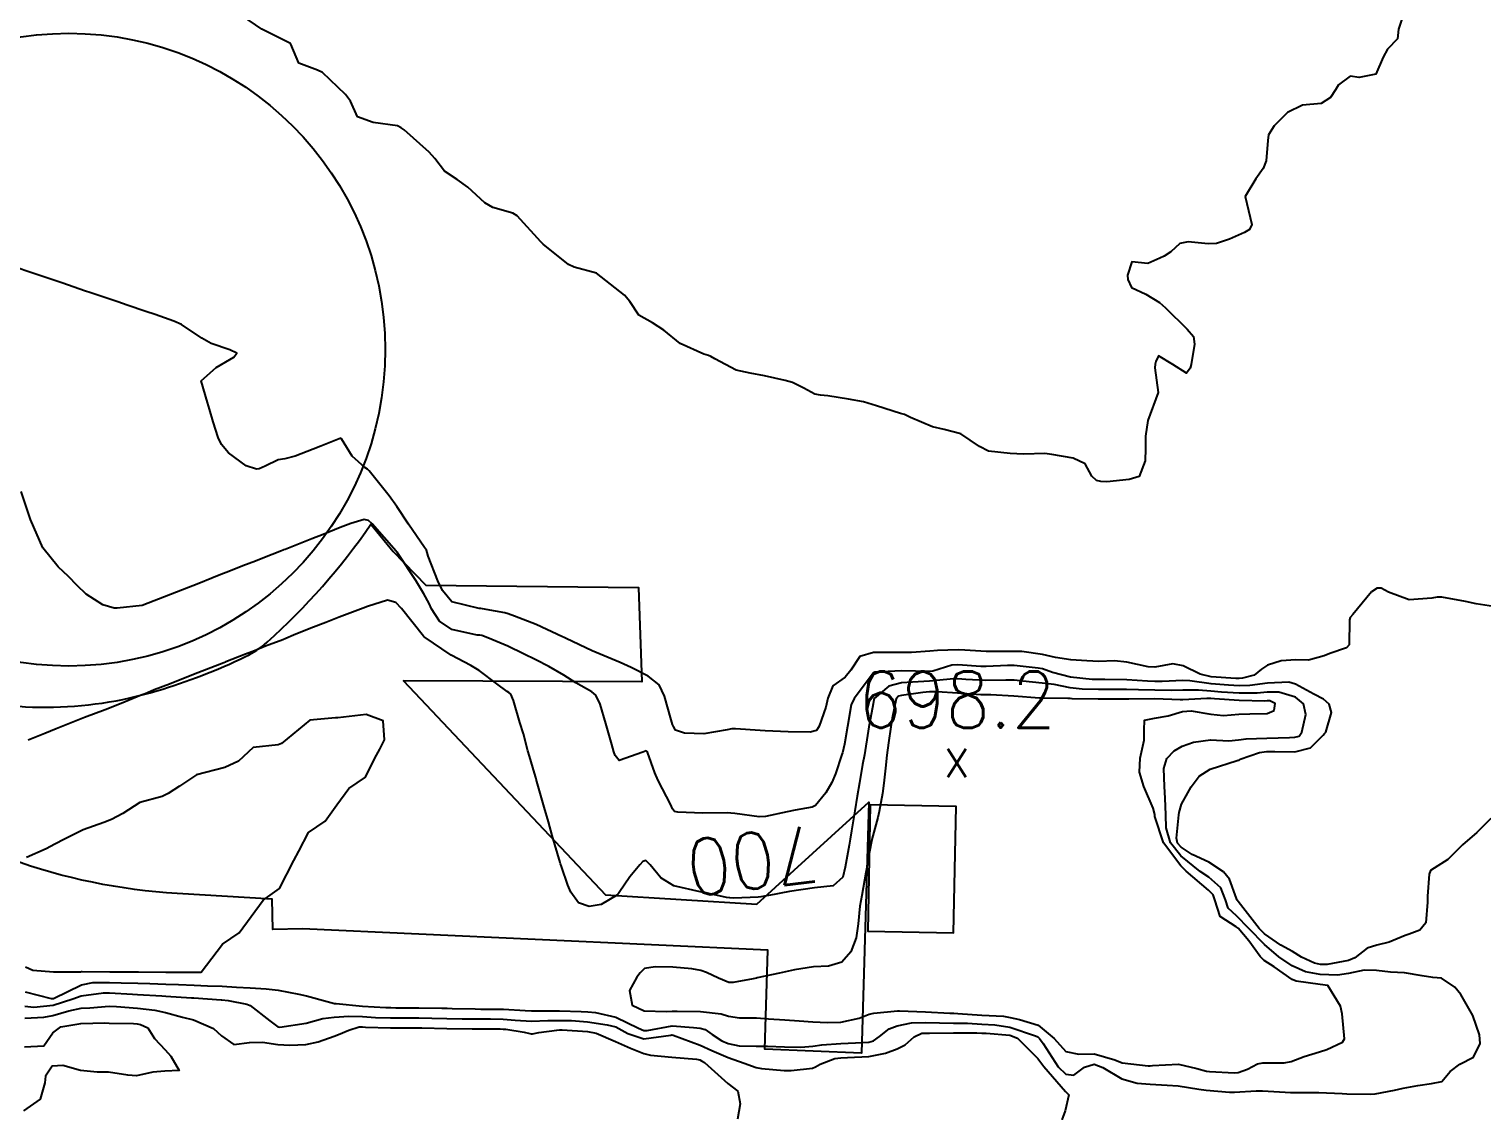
# Model space of a CAD drawing. Header units: metres. Extents: x 298520 to 308411, y 7433745 to 7450750.
# Drawn here: x 305708.8 to 305812, y 7435838.2 to 7435915 of the extents above; entities that cross this region are included whole.
import ezdxf
from ezdxf.enums import TextEntityAlignment as Align

# ---------------------------------------------------------------- set-up
doc = ezdxf.new("R2010")
doc.units = ezdxf.units.M
doc.header["$LTSCALE"] = 10
for name, color, linetype in [('Cotas', 45, 'Continuous'), ('Curvas de Nivel 1m', 11, 'Continuous'), ('Curvas de Nivel 5m', 15, 'Continuous'), ('Edificações', 30, 'Continuous'), ('Pontos Cotados', 45, 'Continuous')]:
    doc.layers.add(name, color=color, linetype=linetype)
doc.styles.add('Style-STANDARD', font='STANDARD.shx')

# ---------------------------------------------------------------- blocks, each defined once
blk = doc.blocks.new('ELVTXT_61')
at = {"layer": 'Pontos Cotados', "linetype": 'Continuous', "style": 'Style-STANDARD'}
for s, height, p in [('698.2', 4, (0, 4)), ('x', 3, (0, 0))]:
    blk.add_text(s, height=height, dxfattribs=at).set_placement(p, align=Align.MIDDLE_CENTER)

msp = doc.modelspace()

# ---------------------------------------------------------------- linework, layer by layer
at = {"layer": 'Curvas de Nivel 1m', "flags": 128}
for points, elevation in [([(305806.43, 7435915.96), (305806.11, 7435915.02), (305806.03, 7435914.34), (305805.34, 7435913.6), (305805.02, 7435913.03), (305804.51, 7435911.84), (305803.31, 7435911.59), (305802.69, 7435911.69), (305801.86, 7435911.07), (305801.64, 7435910.73), (305801.29, 7435910.17), (305800.62, 7435909.75), (305799.29, 7435909.62), (305798.22, 7435909.12), (305797.27, 7435908.17), (305796.87, 7435907.53), (305796.83, 7435907.13), (305796.71, 7435905.67), (305796.49, 7435905.14), (305795.98, 7435904.39), (305795.21, 7435903.15), (305795.69, 7435901.14), (305795.53, 7435900.79), (305795.18, 7435900.58), (305794.11, 7435900.1), (305793.17, 7435899.8), (305792.59, 7435899.77), (305791.17, 7435899.91), (305790.57, 7435899.81), (305789.94, 7435899.21), (305789.47, 7435898.91), (305789.16, 7435898.75), (305788.31, 7435898.39), (305787.16, 7435898.5), (305786.85, 7435897.55), (305786.89, 7435897.25), (305787.13, 7435896.67), (305788.15, 7435896.21), (305789.12, 7435895.61), (305789.56, 7435895.22), (305791.1, 7435893.72), (305791.54, 7435893.2), (305791.62, 7435892.66), (305791.37, 7435891.2), (305791.32, 7435890.94), (305791.06, 7435890.59), (305790.07, 7435891.21), (305789.07, 7435891.81), (305788.87, 7435891.42), (305788.83, 7435891.22), (305788.8, 7435890.97), (305789.04, 7435889.22), (305788.31, 7435887.23), (305788.14, 7435886.1), (305788.14, 7435885.23), (305788.12, 7435884.37), (305787.69, 7435883.24), (305786.97, 7435883.03), (305785.38, 7435882.86), (305784.97, 7435882.88), (305784.66, 7435882.97), (305784.32, 7435883.28), (305783.85, 7435884.15), (305782.99, 7435884.54), (305781.48, 7435884.82), (305780.99, 7435884.87), (305779.49, 7435884.84), (305778.99, 7435884.86), (305778.53, 7435884.89), (305776.99, 7435885.05), (305776.35, 7435885.38), (305775.01, 7435886.27), (305773.84, 7435886.58), (305773.01, 7435886.78), (305771.44, 7435887.44), (305771.02, 7435887.64), (305770.74, 7435887.73), (305769.03, 7435888.26), (305768.09, 7435888.54), (305767.04, 7435888.73), (305765.57, 7435888.97), (305765.04, 7435889.03), (305764.63, 7435889.1), (305763.86, 7435889.53), (305763.05, 7435889.92), (305762.54, 7435890.06), (305761.06, 7435890.39), (305760.05, 7435890.58), (305759.06, 7435890.79), (305757.53, 7435891.6), (305757.25, 7435891.78), (305757.08, 7435891.84), (305756.76, 7435891.93), (305755.08, 7435892.7), (305753.91, 7435893.64), (305753.1, 7435894.16), (305752.14, 7435894.7), (305751.5, 7435895.67), (305751.12, 7435896.13), (305749.14, 7435897.7), (305747.54, 7435898.12), (305747.15, 7435898.31), (305745.33, 7435899.75), (305745.17, 7435899.91), (305743.49, 7435901.77), (305743.19, 7435901.96), (305741.77, 7435902.36), (305741.2, 7435902.68), (305739.98, 7435903.81), (305739.22, 7435904.36), (305738.32, 7435904.93), (305737.65, 7435905.84), (305737.24, 7435906.28), (305735.46, 7435907.87), (305735.26, 7435908.02), (305734.98, 7435908.16), (305733.27, 7435908.4), (305732.15, 7435908.79), (305731.64, 7435909.91), (305731.29, 7435910.4), (305729.65, 7435911.94), (305729.31, 7435912.11), (305727.98, 7435912.62), (305727.4, 7435913.97), (305727.38, 7435914.01), (305727.33, 7435914.04), (305727.19, 7435914.11), (305725.34, 7435915.04), (305723.93, 7435916)], 703), ([(305812.86, 7435874), (305811.63, 7435874.19), (305810.87, 7435874.36), (305809.18, 7435874.66), (305808.87, 7435874.67), (305808.47, 7435874.59), (305806.87, 7435874.48), (305805.41, 7435875.02), (305804.88, 7435875.32), (305804.6, 7435875.31), (305804.2, 7435875.04), (305802.86, 7435873.44), (305802.69, 7435873.23), (305802.64, 7435873.06), (305802.6, 7435871.29), (305802.42, 7435871.06), (305801.23, 7435870.67), (305800.82, 7435870.5), (305799.72, 7435870.19), (305798.82, 7435870.23), (305797.78, 7435870.15), (305796.81, 7435869.84), (305796.39, 7435869.55), (305795.86, 7435869.14), (305795.04, 7435868.91), (305794.8, 7435868.9), (305794.55, 7435868.9), (305792.8, 7435869.02), (305792.01, 7435869.19), (305790.81, 7435869.8), (305790.09, 7435869.93), (305788.81, 7435869.69), (305788.32, 7435869.72), (305786.82, 7435870.06), (305785.93, 7435870.14), (305784.82, 7435870.11), (305783.96, 7435870.14), (305782.82, 7435870.21), (305781.75, 7435870.38), (305780.82, 7435870.6), (305779.36, 7435870.8), (305778.83, 7435870.82), (305777.37, 7435870.82), (305776.82, 7435870.82), (305775.31, 7435870.9), (305774.83, 7435870.93), (305773.36, 7435870.88), (305772.82, 7435870.83), (305771.52, 7435870.74), (305770.82, 7435870.75), (305769.53, 7435870.75), (305768.82, 7435870.75), (305767.83, 7435870.46), (305767.21, 7435869.48), (305766.8, 7435868.98), (305765.93, 7435868.36), (305765.57, 7435867.5), (305765.43, 7435866.85), (305764.94, 7435865.51), (305764.88, 7435865.38), (305764.75, 7435865.19), (305764.31, 7435865.07), (305762.75, 7435865.1), (305761.12, 7435865.18), (305760.75, 7435865.2), (305759.01, 7435865.32), (305758.75, 7435865.31), (305758.42, 7435865.25), (305756.75, 7435864.95), (305755.37, 7435865), (305754.75, 7435865.22), (305754.59, 7435865.47), (305754.54, 7435865.63), (305754.44, 7435865.95), (305753.97, 7435867.64), (305753.58, 7435868.44), (305752.8, 7435869.06), (305751.58, 7435869.67), (305750.81, 7435870.03), (305750.24, 7435870.26), (305748.82, 7435870.85), (305746.98, 7435871.73), (305746.88, 7435871.78), (305746.83, 7435871.8), (305746.72, 7435871.85), (305744.84, 7435872.73), (305743.3, 7435873.31), (305742.85, 7435873.48), (305742.62, 7435873.55), (305741.29, 7435873.79), (305740.92, 7435873.87), (305740.85, 7435873.87), (305740.78, 7435873.87), (305738.86, 7435874.35), (305738.18, 7435875.14), (305737.86, 7435875.84), (305737.16, 7435877.58), (305737.1, 7435877.85), (305737.05, 7435878), (305736.91, 7435878.21), (305735.77, 7435879.86), (305734.94, 7435881.11), (305734.39, 7435881.88), (305732.97, 7435883.65), (305732.85, 7435883.77), (305732.66, 7435883.89), (305731.77, 7435884.7), (305731.02, 7435885.92), (305730.99, 7435885.95), (305730.96, 7435885.96), (305730.84, 7435885.92), (305729.53, 7435885.4), (305728.99, 7435885.19), (305727.72, 7435884.7), (305726.98, 7435884.51), (305726.52, 7435884.43), (305725.58, 7435883.98), (305725.17, 7435883.79), (305724.97, 7435883.77), (305724.23, 7435884), (305722.98, 7435884.92), (305722.48, 7435885.51), (305722.24, 7435886.02), (305721.9, 7435887.14), (305721.64, 7435888.03), (305721.5, 7435888.5), (305721.04, 7435890.04), (305722.1, 7435890.98), (305723.07, 7435891.57), (305723.36, 7435891.72), (305723.58, 7435892), (305723.08, 7435892.25), (305721.75, 7435892.7), (305721.08, 7435893.08), (305719.64, 7435894.05), (305719.1, 7435894.29), (305717.76, 7435894.75), (305717.1, 7435894.97), (305715.79, 7435895.42), (305715.11, 7435895.65), (305713.7, 7435896.12), (305713.12, 7435896.32), (305712.83, 7435896.42), (305711.13, 7435897), (305709.87, 7435897.43), (305709.14, 7435897.68), (305707.61, 7435898.2)], 702), ([(305812.68, 7435858.94), (305811.68, 7435857.94), (305810.66, 7435857.07), (305810.54, 7435856.96), (305809.61, 7435856.02), (305808.64, 7435855.41), (305808.38, 7435855.25), (305808.28, 7435854.99), (305808.18, 7435853.43), (305808.18, 7435852.99), (305808.06, 7435851.54), (305807.63, 7435851), (305806.87, 7435850.73), (305806.59, 7435850.63), (305805.45, 7435850.15), (305804.58, 7435849.94), (305803.88, 7435849.73), (305803.01, 7435849.05), (305802.56, 7435848.86), (305801.05, 7435848.58), (305800.56, 7435848.57), (305800.14, 7435848.66), (305799.21, 7435849.1), (305798.57, 7435849.49), (305797.75, 7435849.94), (305796.59, 7435850.75), (305796.21, 7435851.13), (305794.72, 7435853.04), (305794.64, 7435853.15), (305794.61, 7435853.25), (305794.1, 7435854.63), (305793.68, 7435855.16), (305792.64, 7435855.85), (305791.46, 7435856.38), (305790.66, 7435856.9), (305790.41, 7435857.2), (305790.33, 7435857.54), (305790.5, 7435859.2), (305790.52, 7435859.36), (305790.69, 7435859.96), (305791.14, 7435860.76), (305791.37, 7435861.19), (305791.95, 7435861.95), (305792.73, 7435862.44), (305794.65, 7435863.07), (305794.73, 7435863.08), (305794.78, 7435863.1), (305794.86, 7435863.15), (305796.24, 7435863.64), (305796.74, 7435863.7), (305797.32, 7435863.7), (305798.74, 7435863.68), (305799.86, 7435863.97), (305800.75, 7435864.86), (305800.85, 7435864.98), (305800.94, 7435865.08), (305801.36, 7435866.48), (305801.18, 7435867.08), (305800.79, 7435867.42), (305800.09, 7435867.79), (305798.8, 7435868.5), (305798.32, 7435868.63), (305796.8, 7435868.55), (305795.54, 7435868.4), (305794.8, 7435868.37), (305794.04, 7435868.41), (305792.8, 7435868.51), (305791.28, 7435868.72), (305790.8, 7435868.74), (305789.32, 7435868.69), (305788.8, 7435868.69), (305788.28, 7435868.71), (305786.8, 7435868.79), (305785.24, 7435868.82), (305784.8, 7435868.82), (305784.35, 7435868.83), (305782.8, 7435868.99), (305781.53, 7435869.31), (305780.81, 7435869.57), (305780.5, 7435869.63), (305778.81, 7435869.81), (305778.34, 7435869.82), (305776.81, 7435869.74), (305776.43, 7435869.75), (305774.81, 7435869.87), (305774.37, 7435869.84), (305773.03, 7435869.42), (305772.8, 7435869.39), (305770.81, 7435869.43), (305768.91, 7435869.35), (305768.8, 7435869.3), (305767.43, 7435867.48), (305767.23, 7435867.02), (305766.97, 7435865.49), (305766.74, 7435864.23), (305766.6, 7435863.62), (305766.56, 7435863.49), (305766.1, 7435862.11), (305765.85, 7435861.5), (305765.43, 7435860.77), (305764.69, 7435859.87), (305764.46, 7435859.74), (305763.25, 7435859.53), (305762.68, 7435859.42), (305761.14, 7435859.09), (305760.68, 7435859.06), (305758.96, 7435859.3), (305758.68, 7435859.33), (305758.44, 7435859.34), (305756.68, 7435859.32), (305754.91, 7435859.39), (305754.68, 7435859.45), (305754.59, 7435859.54), (305754.54, 7435859.63), (305754.41, 7435859.91), (305753.51, 7435861.65), (305753.27, 7435862.2), (305752.76, 7435863.66), (305752.75, 7435863.68), (305752.73, 7435863.71), (305752.65, 7435863.75), (305752.43, 7435863.66), (305750.73, 7435863.06), (305750.46, 7435863.41), (305750.37, 7435863.68), (305750.22, 7435864.21), (305749.78, 7435865.69), (305749.39, 7435867.08), (305749.09, 7435867.7), (305748.79, 7435867.94), (305747.67, 7435868.59), (305746.8, 7435869.13), (305745.73, 7435869.74), (305744.81, 7435870.21), (305743.93, 7435870.65), (305742.82, 7435871.18), (305741.4, 7435871.79), (305740.97, 7435871.94), (305740.83, 7435871.96), (305740.65, 7435871.98), (305738.84, 7435872.38), (305737.98, 7435872.97), (305737.4, 7435873.84), (305737.23, 7435874.21), (305736.86, 7435874.92), (305736.29, 7435875.86), (305735.09, 7435877.67), (305734.97, 7435877.87), (305734.9, 7435877.95), (305733.18, 7435879.89), (305732.93, 7435880.12), (305732.62, 7435880.2), (305731.68, 7435879.91), (305730.92, 7435879.61), (305729.71, 7435879.13), (305728.91, 7435878.82), (305727.01, 7435878.07), (305726.9, 7435878.03), (305726.86, 7435878.01), (305726.75, 7435877.97), (305725.43, 7435877.44), (305724.89, 7435877.24), (305724, 7435876.89), (305722.88, 7435876.45), (305722.56, 7435876.33), (305721.8, 7435876.03), (305720.87, 7435875.65), (305719.72, 7435875.19), (305718.86, 7435874.86), (305716.85, 7435874.09), (305715.07, 7435873.89), (305714.85, 7435873.89), (305714.05, 7435874.12), (305712.86, 7435874.88), (305712.24, 7435875.51), (305711.61, 7435876.15), (305710.88, 7435876.83), (305709.8, 7435878.17), (305708.92, 7435880.18), (305708.26, 7435882.19)], 701), ([(305708.55, 7435848.41), (305709.09, 7435848.17), (305710.54, 7435848.05), (305712.46, 7435848.05), (305712.54, 7435848.07), (305712.59, 7435848.08), (305714.54, 7435848.06), (305714.59, 7435848.06), (305716.54, 7435848.05), (305716.58, 7435848.05), (305718.54, 7435848.03), (305718.57, 7435848.03), (305720.54, 7435848.03), (305721.05, 7435848.03), (305722.56, 7435850.01), (305723.74, 7435850.83), (305724.59, 7435851.99), (305725.44, 7435853.15), (305726.61, 7435853.97), (305727.63, 7435855.96), (305727.98, 7435856.62), (305728.66, 7435857.94), (305729.84, 7435858.76), (305730.68, 7435859.92), (305731.53, 7435861.07), (305732.71, 7435861.89), (305733.39, 7435863.22), (305733.73, 7435863.88), (305734.07, 7435864.54), (305733.98, 7435865.88), (305732.76, 7435866.33), (305732.37, 7435866.28), (305730.76, 7435866.1), (305730.59, 7435866.09), (305728.75, 7435865.94), (305726.74, 7435864.27), (305726.52, 7435864.19), (305724.73, 7435863.99), (305723.7, 7435863.03), (305722.72, 7435862.58), (305720.71, 7435862.04), (305719.5, 7435861.25), (305718.69, 7435860.71), (305718.26, 7435860.5), (305716.68, 7435860.09), (305715.48, 7435859.3), (305714.67, 7435858.88), (305714.13, 7435858.65), (305712.66, 7435858.13), (305711.32, 7435857.48), (305710.65, 7435857.12), (305710.02, 7435856.78), (305708.63, 7435856.18)], 699), ([(305708.51, 7435845.6), (305709.15, 7435845.54), (305710.52, 7435845.67), (305711.92, 7435846.14), (305712.52, 7435846.35), (305714.09, 7435846.55), (305714.52, 7435846.55), (305716.15, 7435846.46), (305716.52, 7435846.44), (305718.24, 7435846.34), (305718.52, 7435846.32), (305720.35, 7435846.21), (305720.52, 7435846.2), (305722.47, 7435846.06), (305722.51, 7435846.06), (305722.95, 7435846.01), (305724.28, 7435845.76), (305724.51, 7435845.65), (305725.91, 7435844.57), (305726.49, 7435844.13), (305726.63, 7435844.11), (305728.5, 7435844.41), (305729.69, 7435844.74), (305730.5, 7435844.84), (305731.53, 7435844.89), (305732.5, 7435844.87), (305733.43, 7435844.81), (305734.5, 7435844.79), (305735.57, 7435844.79), (305736.5, 7435844.78), (305737.43, 7435844.76), (305738.5, 7435844.74), (305739.59, 7435844.72), (305740.5, 7435844.71), (305741.6, 7435844.7), (305742.5, 7435844.68), (305743.36, 7435844.62), (305744.5, 7435844.55), (305745.66, 7435844.58), (305746.5, 7435844.6), (305747.36, 7435844.58), (305748.5, 7435844.49), (305749.89, 7435844.29), (305750.5, 7435844.13), (305751.36, 7435843.67), (305752.49, 7435843.28), (305754.41, 7435843.55), (305754.49, 7435843.57), (305754.58, 7435843.54), (305756.49, 7435842.84), (305757.33, 7435842.45), (305758.48, 7435841.97), (305759.62, 7435841.57), (305760.47, 7435841.26), (305760.86, 7435841.17), (305762.47, 7435841.04), (305762.96, 7435841.04), (305764.47, 7435841.21), (305764.69, 7435841.29), (305765.03, 7435841.5), (305766.07, 7435841.9), (305766.48, 7435841.95), (305766.96, 7435841.97), (305768.48, 7435842.03), (305769.67, 7435842.26), (305770.48, 7435842.58), (305771.05, 7435842.87), (305771.69, 7435843.43), (305772.24, 7435843.68), (305772.5, 7435843.7), (305772.78, 7435843.7), (305774.5, 7435843.71), (305776.16, 7435843.71), (305776.5, 7435843.7), (305776.81, 7435843.68), (305778.49, 7435843.54), (305779.04, 7435843.33), (305780.48, 7435841.88), (305780.92, 7435841.32), (305782.45, 7435839.54), (305782.69, 7435839.3), (305782.43, 7435838.18), (305782.19, 7435837.54)], 701), ([(305708.5, 7435844.76), (305709.85, 7435844.82), (305710.5, 7435844.94), (305711.63, 7435845.27), (305712.51, 7435845.46), (305713.13, 7435845.5), (305714.51, 7435845.6), (305715.02, 7435845.59), (305716.51, 7435845.47), (305717.75, 7435845.32), (305718.5, 7435845.15), (305719.71, 7435844.84), (305720.5, 7435844.63), (305721.92, 7435844.03), (305722.49, 7435843.5), (305723.37, 7435842.89), (305724.48, 7435843.04), (305725.4, 7435843.06), (305726.48, 7435842.89), (305727.35, 7435842.83), (305728.48, 7435842.88), (305729.35, 7435843.07), (305730.49, 7435843.48), (305730.8, 7435843.6), (305731.52, 7435843.91), (305732.27, 7435844.13), (305732.5, 7435844.14), (305732.72, 7435844.12), (305734.49, 7435844.07), (305736.27, 7435844.08), (305736.5, 7435844.08), (305736.72, 7435844.08), (305738.5, 7435844.03), (305740.29, 7435844.01), (305740.49, 7435844), (305742.29, 7435843.99), (305742.49, 7435843.98), (305742.69, 7435843.97), (305744, 7435843.76), (305744.4, 7435843.66), (305744.49, 7435843.64), (305744.59, 7435843.65), (305745.03, 7435843.74), (305746.31, 7435843.91), (305746.49, 7435843.92), (305746.68, 7435843.92), (305748.49, 7435843.81), (305749.1, 7435843.69), (305750.49, 7435843.1), (305751.54, 7435842.62), (305752.48, 7435842.25), (305752.96, 7435842.14), (305754.48, 7435841.99), (305756.24, 7435841.85), (305756.47, 7435841.79), (305756.6, 7435841.73), (305756.8, 7435841.61), (305758.45, 7435840.12), (305759.18, 7435839.57), (305759.34, 7435838.67), (305759.15, 7435837.57)], 702), ([(305708.48, 7435842.73), (305709.85, 7435842.8), (305710.49, 7435843.71), (305711.07, 7435844.15), (305712.5, 7435844.37), (305714.19, 7435844.42), (305714.5, 7435844.41), (305716.22, 7435844.37), (305716.5, 7435844.35), (305716.72, 7435844.31), (305717.25, 7435844.08), (305717.73, 7435843.32), (305718.48, 7435842.51), (305718.88, 7435842.06), (305719.47, 7435841.04), (305718.46, 7435840.99), (305717.61, 7435840.92), (305716.45, 7435840.65), (305715.84, 7435840.7), (305714.46, 7435840.92), (305713.66, 7435840.92), (305712.46, 7435841.03), (305711.22, 7435841.39), (305710.46, 7435841.35), (305709.98, 7435840.63), (305709.94, 7435840.17), (305709.59, 7435839.01), (305708.42, 7435838.18)], 703)]:
    msp.add_lwpolyline(points, dxfattribs=dict(at, elevation=elevation))
at = {"layer": 'Curvas de Nivel 1m', "elevation": 699, "flags": 128}
msp.add_lwpolyline([(305797.28, 7435866.62), (305797.34, 7435867.12), (305796.96, 7435867.3), (305796.78, 7435867.3), (305796.62, 7435867.29), (305794.78, 7435867.33), (305793.04, 7435867.44), (305792.79, 7435867.46), (305792.49, 7435867.48), (305790.78, 7435867.37), (305790.61, 7435867.37), (305788.79, 7435867.45), (305786.95, 7435867.42), (305786.78, 7435867.42), (305786.62, 7435867.42), (305784.78, 7435867.42), (305782.92, 7435867.44), (305782.78, 7435867.46), (305782.61, 7435867.48), (305780.78, 7435867.49), (305780.61, 7435867.5), (305778.79, 7435867.64), (305777.14, 7435867.72), (305776.79, 7435867.72), (305776.43, 7435867.73), (305774.79, 7435867.84), (305773.33, 7435867.95), (305772.79, 7435867.94), (305772.32, 7435867.9), (305770.79, 7435867.69), (305770.59, 7435867.63), (305770.43, 7435867.44), (305770.13, 7435866.08), (305770.03, 7435865.45), (305769.87, 7435864.32), (305769.76, 7435863.45), (305769.67, 7435862.51), (305769.55, 7435861.45), (305769.44, 7435860.71), (305769.22, 7435859.45), (305769.12, 7435859.01), (305768.7, 7435857.46), (305768.69, 7435857.43), (305768.66, 7435857.3), (305768.37, 7435855.73), (305768.33, 7435855.46), (305768.27, 7435855.1), (305767.98, 7435853.47), (305767.85, 7435852.72), (305767.73, 7435851.47), (305767.59, 7435850.46), (305767.2, 7435849.48), (305766.56, 7435848.73), (305765.61, 7435848.45), (305764.55, 7435848.4), (305763.2, 7435848.18), (305762.55, 7435848.05), (305762.13, 7435847.96), (305760.54, 7435847.62), (305760.49, 7435847.61), (305760.26, 7435847.56), (305758.84, 7435847.28), (305758.54, 7435847.29), (305757.8, 7435847.59), (305756.94, 7435848), (305756.55, 7435848.14), (305755.9, 7435848.26), (305754.55, 7435848.38), (305753.3, 7435848.4), (305752.55, 7435848.29), (305752.23, 7435847.98), (305751.99, 7435847.67), (305751.47, 7435846.73), (305751.66, 7435845.67), (305752.51, 7435845.27), (305754.1, 7435845.23), (305754.51, 7435845.26), (305754.87, 7435845.26), (305756.51, 7435845.22), (305757.98, 7435845.06), (305758.51, 7435844.9), (305759.29, 7435844.79), (305760.5, 7435844.77), (305761.34, 7435844.71), (305762.5, 7435844.64), (305763.54, 7435844.56), (305764.5, 7435844.5), (305765.55, 7435844.45), (305766.5, 7435844.48), (305767.8, 7435844.76), (305768.51, 7435845.03), (305768.84, 7435845.12), (305770.51, 7435845.29), (305770.66, 7435845.29), (305772.51, 7435845.2), (305774.23, 7435845.11), (305774.51, 7435845.11), (305774.8, 7435845.1), (305776.51, 7435844.98), (305778.05, 7435844.89), (305778.51, 7435844.81), (305779.18, 7435844.66), (305780.5, 7435844.27), (305781.64, 7435843.31), (305782.48, 7435842.39), (305783.41, 7435842.21), (305784.48, 7435842.23), (305785.95, 7435841.79), (305786.48, 7435841.59), (305788.33, 7435841.38), (305788.47, 7435841.37), (305788.64, 7435841.39), (305790.48, 7435841.49), (305791.78, 7435841.19), (305792.47, 7435840.99), (305792.69, 7435840.96), (305794.47, 7435840.87), (305794.72, 7435840.89), (305795.39, 7435841.14), (305796.1, 7435841.51), (305796.48, 7435841.58), (305798, 7435841.59), (305798.48, 7435841.69), (305799.42, 7435842.04), (305800.49, 7435842.36), (305801.03, 7435842.53), (305802.14, 7435843.06), (305802.28, 7435843.28), (305802.1, 7435845.06), (305801.98, 7435845.6), (305801.1, 7435847.07), (305800.54, 7435847.16), (305798.83, 7435847.39), (305798.55, 7435847.51), (305797.27, 7435848.41), (305796.56, 7435848.86), (305796.28, 7435849.13), (305795.47, 7435850.25), (305794.73, 7435851.15), (305794.59, 7435851.25), (305793.43, 7435851.99), (305793.07, 7435853.17), (305792.95, 7435853.51), (305792.62, 7435853.85), (305791.03, 7435855.2), (305790.64, 7435855.57), (305789.41, 7435857.21), (305788.81, 7435859.09), (305788.79, 7435859.22), (305788.69, 7435859.68), (305788.02, 7435861.23), (305787.72, 7435862.23), (305787.75, 7435863.23), (305788.03, 7435864.52), (305788.05, 7435865.23), (305788.07, 7435865.92), (305788.77, 7435866.08), (305789.75, 7435866.23), (305790.77, 7435866.55), (305791.38, 7435866.59), (305792.77, 7435866.36), (305793.67, 7435866.27), (305794.77, 7435866.35), (305795.55, 7435866.37), (305796.77, 7435866.4)], close=True, dxfattribs=at)
at = {"layer": 'Curvas de Nivel 5m', "elevation": 700, "flags": 128}
msp.add_lwpolyline([(305708.53, 7435846.64), (305710.39, 7435846.16), (305710.52, 7435846.15), (305710.55, 7435846.16), (305712.53, 7435847.12), (305713.35, 7435847.3), (305714.53, 7435847.3), (305715.36, 7435847.27), (305716.53, 7435847.24), (305717.4, 7435847.21), (305718.53, 7435847.17), (305719.44, 7435847.14), (305720.53, 7435847.1), (305721.5, 7435847.06), (305722.53, 7435847.02), (305723.55, 7435846.97), (305724.53, 7435846.92), (305725.65, 7435846.85), (305726.52, 7435846.75), (305727.99, 7435846.47), (305728.52, 7435846.35), (305730, 7435845.93), (305730.51, 7435845.81), (305730.63, 7435845.8), (305732.51, 7435845.6), (305734.15, 7435845.51), (305734.51, 7435845.51), (305734.87, 7435845.5), (305736.51, 7435845.48), (305738.14, 7435845.46), (305738.51, 7435845.46), (305738.88, 7435845.45), (305740.51, 7435845.41), (305740.9, 7435845.4), (305742.51, 7435845.39), (305744.05, 7435845.3), (305744.51, 7435845.27), (305744.98, 7435845.27), (305746.51, 7435845.27), (305748.04, 7435845.24), (305748.51, 7435845.2), (305749.06, 7435845.15), (305750.5, 7435844.82), (305752.12, 7435844.04), (305752.49, 7435843.87), (305752.72, 7435843.88), (305754.5, 7435844.21), (305756.02, 7435844.09), (305756.5, 7435844.04), (305756.85, 7435843.96), (305757.34, 7435843.6), (305758.04, 7435843.14), (305758.49, 7435842.95), (305759.27, 7435842.78), (305760.48, 7435842.76), (305761.27, 7435842.77), (305762.48, 7435842.71), (305763.65, 7435842.69), (305764.49, 7435842.77), (305765.13, 7435842.86), (305766.49, 7435842.95), (305768.05, 7435843.03), (305768.49, 7435843.06), (305768.81, 7435843.14), (305769.23, 7435843.45), (305769.93, 7435844.01), (305770.5, 7435844.22), (305771.51, 7435844.42), (305772.5, 7435844.45), (305773.51, 7435844.42), (305774.5, 7435844.41), (305775.48, 7435844.4), (305776.5, 7435844.34), (305777.44, 7435844.29), (305778.5, 7435844.12), (305780.32, 7435843.5), (305780.49, 7435843.42), (305780.61, 7435843.32), (305780.86, 7435842.95), (305781.93, 7435841.31), (305782.47, 7435840.78), (305783.05, 7435840.7), (305783.8, 7435841.28), (305784.48, 7435841.48), (305785.11, 7435841.26), (305786.46, 7435840.45), (305787.55, 7435840.15), (305788.46, 7435840.07), (305789.68, 7435839.99), (305790.45, 7435839.95), (305791.92, 7435839.72), (305792.45, 7435839.64), (305794.1, 7435839.5), (305794.45, 7435839.49), (305796, 7435839.59), (305796.45, 7435839.6), (305798.06, 7435839.5), (305798.45, 7435839.48), (305800.06, 7435839.47), (305800.45, 7435839.47), (305802.11, 7435839.4), (305802.45, 7435839.39), (305804.13, 7435839.35), (305804.45, 7435839.37), (305805.83, 7435839.64), (305806.45, 7435839.78), (305807.48, 7435839.98), (305808.46, 7435840.11), (305809.19, 7435840.25), (305809.78, 7435840.97), (305810.48, 7435841.5), (305811.45, 7435841.99), (305811.92, 7435842.95), (305811.87, 7435843.57), (305811.39, 7435844.95), (305810.54, 7435846.44), (305810.12, 7435846.97), (305809.16, 7435847.59), (305808.55, 7435847.65), (305807.79, 7435847.76), (305806.55, 7435847.99), (305805.54, 7435848.03), (305804.55, 7435848.15), (305803.68, 7435848.17), (305802.55, 7435847.93), (305801.79, 7435847.82), (305800.55, 7435847.87), (305799.51, 7435848.06), (305798.56, 7435848.47), (305797.61, 7435849.12), (305796.58, 7435849.98), (305795.48, 7435851.14), (305794.6, 7435852.03), (305794.02, 7435852.57), (305793.82, 7435853.16), (305793.48, 7435854.02), (305792.63, 7435854.77), (305792.03, 7435855.19), (305790.65, 7435856.29), (305789.91, 7435857.21), (305789.61, 7435858.27), (305789.58, 7435859.21), (305789.53, 7435860.38), (305789.49, 7435861.21), (305789.45, 7435862.49), (305789.65, 7435863.21), (305790.18, 7435863.76), (305790.74, 7435864.08), (305791.55, 7435864.38), (305792.75, 7435864.54), (305794.06, 7435864.47), (305794.75, 7435864.53), (305795.29, 7435864.6), (305796.75, 7435864.66), (305798.36, 7435864.71), (305798.75, 7435864.72), (305799.05, 7435864.8), (305799.25, 7435865.09), (305799.52, 7435866.34), (305799.37, 7435867.09), (305798.79, 7435867.57), (305797.6, 7435867.92), (305796.79, 7435867.93), (305796.06, 7435867.86), (305794.79, 7435867.85), (305793.54, 7435867.92), (305792.79, 7435867.99), (305791.91, 7435868.07), (305790.79, 7435868.06), (305789.95, 7435868.05), (305788.79, 7435868.07), (305787.64, 7435868.08), (305786.79, 7435868.11), (305785.93, 7435868.12), (305784.79, 7435868.12), (305783.64, 7435868.14), (305782.79, 7435868.23), (305781.65, 7435868.46), (305780.8, 7435868.57), (305779.42, 7435868.71), (305778.8, 7435868.77), (305778.22, 7435868.77), (305776.8, 7435868.76), (305775.37, 7435868.81), (305774.8, 7435868.86), (305774.25, 7435868.85), (305772.8, 7435868.71), (305771.59, 7435868.63), (305770.79, 7435868.59), (305769.9, 7435868.34), (305768.86, 7435867.46), (305768.83, 7435867.41), (305768.78, 7435867.09), (305768.53, 7435865.69), (305768.49, 7435865.46), (305768.44, 7435865.16), (305768.16, 7435863.47), (305768.04, 7435862.78), (305767.82, 7435861.47), (305767.66, 7435860.52), (305767.48, 7435859.48), (305767.25, 7435858.06), (305767.15, 7435857.48), (305767.08, 7435857.06), (305766.8, 7435855.49), (305766.63, 7435854.77), (305765.95, 7435854.17), (305764.62, 7435854.03), (305762.84, 7435853.76), (305762.61, 7435853.71), (305762.47, 7435853.68), (305761.76, 7435853.55), (305760.8, 7435853.37), (305760.61, 7435853.35), (305758.89, 7435853.29), (305758.61, 7435853.3), (305758.37, 7435853.34), (305757.2, 7435853.6), (305756.71, 7435853.7), (305756.61, 7435853.72), (305756.49, 7435853.73), (305754.62, 7435854.15), (305753.71, 7435854.73), (305752.95, 7435855.66), (305752.64, 7435855.95), (305752.41, 7435855.89), (305752.2, 7435855.66), (305751.5, 7435854.79), (305750.73, 7435853.68), (305750.68, 7435853.61), (305750.61, 7435853.52), (305749.45, 7435852.84), (305748.6, 7435852.69), (305747.85, 7435852.96), (305747.3, 7435853.72), (305747.09, 7435854.2), (305746.63, 7435855.53), (305746.57, 7435855.73), (305746.55, 7435855.82), (305745.99, 7435857.74), (305745.72, 7435858.7), (305745.41, 7435859.74), (305744.89, 7435861.57), (305744.84, 7435861.75), (305744.81, 7435861.85), (305744.72, 7435862.16), (305744.36, 7435863.38), (305744.25, 7435863.76), (305743.93, 7435864.95), (305743.69, 7435865.77), (305743.23, 7435867.32), (305743.03, 7435867.78), (305742.9, 7435867.89), (305742.78, 7435867.97), (305742.05, 7435868.52), (305740.8, 7435869.47), (305740.21, 7435869.81), (305738.81, 7435870.55), (305736.88, 7435871.85), (305736.86, 7435871.87), (305736.83, 7435871.9), (305735.28, 7435873.87), (305734.86, 7435874.29), (305734.28, 7435874.46), (305732.85, 7435874.02), (305732.54, 7435873.89), (305730.85, 7435873.24), (305729.9, 7435872.88), (305728.84, 7435872.46), (305727.6, 7435871.96), (305727.05, 7435871.74), (305726.83, 7435871.65), (305725.62, 7435871.18), (305724.82, 7435870.87), (305724.18, 7435870.63), (305722.8, 7435870.08), (305722.76, 7435870.05), (305722.65, 7435870.01), (305720.8, 7435869.29), (305719.9, 7435868.94), (305718.79, 7435868.5), (305717.71, 7435868.08), (305717.05, 7435867.81), (305716.78, 7435867.7), (305715.63, 7435867.24), (305714.76, 7435866.88), (305714.21, 7435866.67), (305712.75, 7435866.13), (305710.74, 7435865.32), (305709.92, 7435864.99), (305708.74, 7435864.51)], dxfattribs=at)
at = {"layer": 'Edificações'}
msp.add_lwpolyline([(305702.2, 7435867.96, 0.14501), (305717.9, 7435868.02, 0.038961), (305724.19, 7435870.45, 0.070491), (305725.72, 7435871.47, 0.060652), (305733.09, 7435879.85), (305734.68, 7435877.91), (305737, 7435875.53), (305752.11, 7435875.36), (305752.35, 7435868.66), (305735.42, 7435868.72), (305749.76, 7435853.53), (305760.53, 7435852.85), (305768.47, 7435860.1), (305767.95, 7435842.27), (305761.08, 7435842.55), (305761.3, 7435849.59), (305728.24, 7435851.1), (305726.13, 7435851.05), (305726.09, 7435853.22), (305719.34, 7435853.62, -0.072415), (305707.46, 7435856.06, -0.053738)], format="xyb", dxfattribs=at)
msp.add_lwpolyline([(305768.58, 7435859.92), (305768.4, 7435850.93), (305774.49, 7435850.81), (305774.68, 7435859.79)], close=True, dxfattribs=at)
msp.add_circle((305711.64, 7435892.26), 22.48, dxfattribs=at)

# ---------------------------------------------------------------- block references
at = {"layer": 'Pontos Cotados', "linetype": 'Continuous'}
msp.add_blockref('ELVTXT_61', (305774.73, 7435863.39, 698.18), dxfattribs=at)

# ---------------------------------------------------------------- texts
at = {"layer": 'Cotas', "style": 'Style-STANDARD'}
msp.add_text('700', height=4, rotation=187.0168, dxfattribs=at).set_placement((305760.22, 7435855.94, 700), align=Align.MIDDLE_CENTER)

doc.saveas('drawing.dxf')
